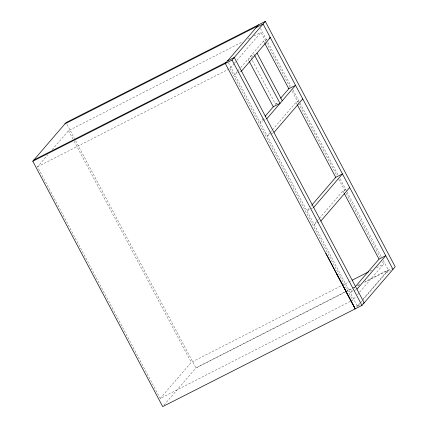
<?xml version="1.0" encoding="UTF-8"?>
<svg xmlns="http://www.w3.org/2000/svg" width="428" height="428" viewBox="0 0 428 428"><rect width="100%" height="100%" fill="white"/><g stroke="black" fill="none" stroke-linecap="round" stroke-linejoin="round"><path stroke-width="0.32" stroke-dasharray="2.14 1.6" d="M356.556 306.887L359.386 303.399M350.302 301.398L160.206 398.495L37.509 166.77L47.85 154.738M52.163 149.725L68.534 130.679L242.596 41.773M37.509 166.77L229.986 68.459L233.934 63.863M234.367 63.365L236.513 60.862M236.946 60.364L261.01 32.367L266.007 41.8M237.31 71.556L234.737 74.552L239.236 72.262M237.738 71.059L239.022 69.561M240.739 67.565L248.031 59.085L253.098 56.512M252.119 60.038L250.246 56.507L263.541 41.04L268.046 38.75M263.423 118.267L259.994 122.258L262.808 120.83M252.429 60.626L275.509 104.213L277.649 101.72M269.79 132.889L267.211 135.89L270.587 134.173M270.223 132.391L271.941 130.39M272.369 129.887L296.021 102.378L300.526 100.093M309.053 208.361L306.908 210.86L310.284 209.148M310.776 206.36L311.638 205.36M160.206 398.495L191.23 362.404L348.06 282.298M316.704 221.49L314.125 224.491L319.753 221.634M317.132 220.987L318.855 218.986M319.283 218.489L342.93 190.979L347.434 188.695M163.999 405.091L195.944 367.93L344.791 291.987M352.362 290.147L350.211 292.645L353.587 290.933M354.079 288.146L354.94 287.145M350.896 301.093L352.677 300.183L355.77 296.588M357.487 294.587L359.21 292.591M359.638 292.089L383.702 264.092L382.145 261.144M363.26 298.888L388.255 269.811L365.036 281.661M228.445 62.675L357.428 306.277L360.007 303.275M360.435 302.773L362.158 300.777M362.586 300.274L388.453 270.186L382.942 259.78M247.94 39.044L249.722 38.135M253.884 36.011L261.01 32.367M348.654 281.999L351.623 280.479M370.038 271.074L372.419 269.859M376.576 267.735L383.702 264.092M345.385 291.687L351.934 288.344M352.533 288.039L354.914 286.824M357.888 285.305L360.269 284.09M250.246 56.507L254.751 54.217M239.798 71.979L241.488 71.123M275.509 104.213L278.323 102.784M263.37 120.546L265.622 119.401M271.154 133.889L272.839 133.033M310.846 208.859L312.536 208.003M345.54 291.976L195.944 367.93L74.777 139.089M346.134 291.671L352.094 288.649M352.693 288.344L354.48 287.434M357.46 285.92L359.247 285.016M364.613 282.293L391.829 268.474M386.233 272.764L390.737 270.48M354.149 290.644L355.839 289.788M357.428 306.277L360.804 304.559M260.417 28.371L267.607 41.949M267.917 42.538L291.045 86.226M292.923 89.768L299.798 102.752M300.114 103.341L338.243 175.362M340.121 178.904L346.685 191.3M346.996 191.888L381.38 256.827M266.318 42.393L290.045 87.205M292.233 91.33L298.161 102.533M298.476 103.127L337.189 176.24M338.746 179.188L344.989 190.979M346.241 193.338L380.267 257.608M263.541 41.04L264.477 42.805M296.021 102.378L296.957 104.148M342.93 190.979L343.866 192.739M248.031 59.085L248.968 60.851M229.986 68.459L352.677 300.183M66.971 124.345L74.467 138.501M68.534 130.679L72.904 138.934M74.156 141.294L191.23 362.404"/><path stroke-width="0.64" d="M32.795 161.244L66.035 122.574L265.296 21.4L395.205 266.756L361.965 305.426L162.704 406.6L32.795 161.244L232.056 60.07L265.296 21.4M258.544 24.829L225.299 63.499L355.208 308.856L336.51 273.422M241.488 71.123L270.298 37.611L269.169 38.183M265.141 116.272L273.289 106.791L280.046 103.362L254.783 55.656M280.656 98.226L288.804 88.746L295.555 85.316L266.751 118.829M273.968 132.461L302.773 98.948M312.065 204.857L335.713 177.347L342.47 173.918L313.66 207.43M320.877 221.062L349.687 187.55M355.368 286.642L379.015 259.133L385.772 255.703L356.963 289.216M352.217 280.174L368.85 271.678M64.928 123.863L257.431 26.119M256.324 27.408L263.081 23.979L392.99 269.335M227.514 60.92L234.271 57.491L364.18 302.847L363.056 303.42M33.903 159.954L226.407 62.21M264.788 43.394L288.804 88.746M297.273 104.737L335.713 177.347M344.176 193.328L379.015 259.133M257.003 53.077L282.261 100.783M249.278 61.439L273.289 106.791M232.056 60.07L361.965 305.426M325.895 253.371L355.208 308.856"/></g></svg>
